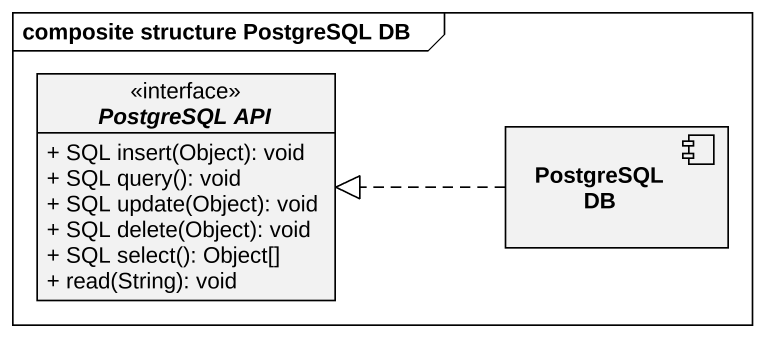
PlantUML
@startuml
mainframe composite structure PostgreSQL DB
allowmixing
hide circle
hide empty members
skinparam classAttributeIconSize 0
interface "PostgreSQL API" as PostgreSQL_API {
  + SQL insert(Object): void
  + SQL query(): void
  + SQL update(Object): void
  + SQL delete(Object): void
  + SQL select(): Object[]
  + read(String): void
}
component "PostgreSQL DB" as PostgreSQL_DB
PostgreSQL_DB .left.|> PostgreSQL_API
@enduml
